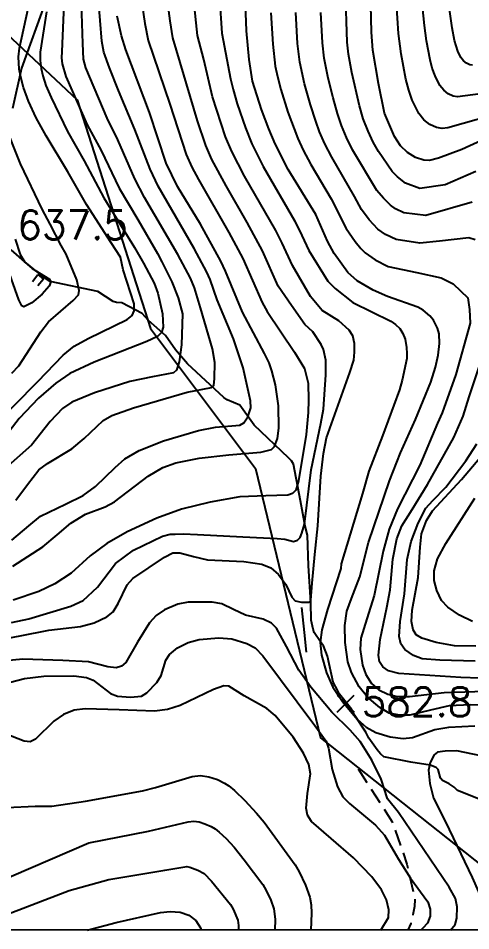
# Model space of a CAD drawing. Extents: x 197794 to 200030, y 561152 to 563931.
# Drawn here: x 198358.2 to 198500.1, y 561152.4 to 561438.2 of the extents above; entities that cross this region are included whole.
import ezdxf

# ---------------------------------------------------------------- set-up
doc = ezdxf.new("R2010")
doc.units = 0
doc.linetypes.add('5M2P5', pattern=[7.5, 5, -2.5])
for name, color, linetype in [('A0023119', 1, '5M2P5'), ('B0014116', 7, '5M2P5'), ('C0325315', 7, 'CONTINUOUS'), ('F0017111', 30, 'CONTINUOUS'), ('F0017114', 7, 'CONTINUOUS'), ('F0027132', 7, 'CONTINUOUS'), ('F0027217', 7, 'CONTINUOUS'), ('F0047224', 7, 'CONTINUOUS'), ('G0018112', 7, 'G0018112'), ('G0037213', 32, 'CONTINUOUS'), ('H0017334', 7, 'CONTINUOUS')]:
    doc.layers.add(name, color=color, linetype=linetype)
doc.styles.add('NGSW', font='romans.shx', dxfattribs={"bigfont": 'ngsw.shx'})
doc.linetypes.add('G0018112', pattern='A,25,0,[131,ltypeshp.shx,S=1.768,R=90,X=1.768,Y=-1.768],-6.75,[133,ltypeshp.shx,S=0.75,R=0,X=0,Y=0],-8.75,0,[131,ltypeshp.shx,S=1.768,R=270,X=-1.768,Y=1.768]', length=40.5)

# ---------------------------------------------------------------- blocks, each defined once
blk = doc.blocks.new('F0027217')
at = {"layer": 'F0027217'}
for p, q in [((-2.652, 2.652), (2.652, -2.652)), ((-2.652, -2.652), (2.652, 2.652))]:
    blk.add_line(p, q, dxfattribs=at)

msp = doc.modelspace()

# ---------------------------------------------------------------- linework, layer by layer
at = {"layer": 'A0023119', "flags": 128}
msp.add_lwpolyline([(198464.838, 561203.052), (198475.483, 561186.536), (198480.097, 561173.272), (198482.586, 561162.198), (198482.438, 561159.992), (198481.938, 561157.364), (198481.322, 561154.704), (198480.362, 561152.597)], dxfattribs=at)
at = {"layer": 'B0014116', "flags": 128}
msp.add_lwpolyline([(198364.344, 561357.895), (198366.163, 561356.469), (198364.256, 561354.242), (198362.603, 561355.654)], close=True, dxfattribs=at)
at = {"layer": 'C0325315', "flags": 128}
msp.add_lwpolyline([(198504.121, 561193.116), (198496.01, 561196.312), (198494.862, 561197.338), (198493.352, 561198.38), (198491.214, 561199.401), (198490.65, 561200.222), (198489.887, 561202.885), (198489.261, 561203.476), (198487.386, 561204.268), (198481.277, 561205.222), (198472.847, 561206.875), (198471.864, 561207.779), (198470.75, 561209.106), (198468.156, 561212.679), (198467.24, 561214.567), (198463.791, 561219.766), (198462.711, 561221.817), (198459.011, 561226.504), (198458.347, 561227.735), (198457.025, 561230.3), (198455.16, 561238.347), (198453.986, 561241.669), (198452.971, 561242.84), (198451.038, 561245.834), (198450.738, 561246.847), (198450.12, 561249.65), (198449.964, 561255.229), (198449.246, 561266.737), (198448.915, 561276.299), (198448.149, 561279.099), (198446.704, 561287.093), (198444.49, 561298.515), (198443.936, 561299.591), (198442.965, 561300.554), (198432.232, 561310.747), (198427.755, 561317.018), (198423.756, 561318.665), (198422.675, 561319.416), (198411.295, 561329.975), (198407.537, 561334.336), (198404.399, 561338.878), (198399.044, 561343.559), (198397.13, 561345.734), (198390.711, 561349.043), (198389.004, 561349.138), (198387.965, 561349.474), (198383.228, 561352.592), (198368.193, 561355.739), (198366.442, 561356.904), (198360.285, 561361.928), (198356.019, 561365.609)], dxfattribs=at)
at = {"layer": 'F0017111'}
for points, elevation in [([(198500.71, 561423.46), (198499.83, 561423.63), (198498.8, 561424.1), (198497.86, 561424.84), (198497.05, 561425.85), (198496.05, 561427.9), (198495.03, 561431.22), (198494.29, 561435.15), (198492.05, 561450.57)], 535), ([(198501.72, 561390.17), (198492.05, 561386.07), (198484.1, 561384.87), (198479.65, 561386.53), (198477.14, 561388.56), (198475.49, 561390.18), (198471.18, 561396.51), (198469.56, 561399.36), (198467.9, 561402.82), (198466.39, 561406.68), (198465.24, 561410.75), (198462.84, 561421.17), (198461.76, 561426.91), (198461.4, 561430.75), (198460.84, 561447.08)], 555), ([(198511.4, 561409.13), (198492.94, 561403.86), (198491.13, 561403.63), (198489.36, 561403.97), (198487.3, 561404.91), (198485.42, 561406.4), (198483.8, 561408.41), (198481.79, 561412.51), (198480.65, 561415.64), (198479.75, 561419.15), (198478.28, 561427.02), (198477.41, 561433.44), (198476.48, 561447.9)], 545), ([(198509.53, 561415.32), (198495.92, 561413.54), (198494.59, 561413.8), (198493.05, 561414.51), (198491.64, 561415.62), (198490.42, 561417.13), (198488.92, 561420.2), (198488.06, 561422.55), (198487.39, 561425.19), (198486.28, 561431.09), (198485.64, 561435.9), (198484.27, 561449.23)], 540), ([(198356.24, 561274.76), (198361.51, 561279.21), (198365.25, 561282.28), (198373.09, 561286.04), (198378.63, 561288.76), (198382.47, 561291.55), (198388.58, 561297.51), (198391.66, 561300.25), (198396.11, 561302.76), (198403.8, 561305.82), (198414.71, 561309.11), (198420.09, 561310.14), (198427.69, 561310.79), (198428.95, 561311.43), (198430.22, 561313.4), (198431.13, 561316.22), (198431.07, 561318.37), (198428.71, 561328.72), (198425.74, 561337.75), (198420.65, 561350.05), (198418.38, 561356.39), (198417.38, 561358.67), (198413.41, 561366.08), (198402.14, 561385.61), (198399.58, 561390.9), (198394.78, 561403.38), (198389.64, 561415.61), (198386.82, 561422.66), (198385.05, 561427.54), (198384.42, 561431.04), (198383.37, 561444.09)], 605), ([(198357.45, 561287.24), (198361.15, 561292.12), (198364.65, 561296.79), (198367.42, 561298.71), (198375.05, 561303.3), (198378.91, 561306.52), (198384.9, 561312.16), (198387.61, 561313.74), (198394.32, 561316.16), (198411.19, 561321.06), (198418.84, 561322.56), (198419.53, 561323.14), (198419.8, 561325.35), (198419.86, 561330.36), (198419.12, 561334.64), (198415.37, 561347.47), (198413.53, 561353.76), (198412.28, 561356.76), (198408.31, 561364.23), (198397.86, 561382.06), (198394.74, 561387.93), (198389.49, 561400.1), (198386.07, 561406.92), (198379.43, 561422.71), (198378.68, 561425.39), (198378.48, 561430.3), (198378.27, 561436.55), (198377.91, 561446.07)], 610), ([(198326.78, 561238.74), (198358.79, 561244.78), (198367.79, 561246.54), (198377.7, 561247.66), (198382.03, 561248.82), (198386.04, 561250.68), (198388.02, 561252.3), (198389.6, 561254.93), (198392.37, 561260.74), (198394.19, 561262.7), (198404.04, 561269.37), (198406.74, 561270.73), (198408.9, 561270.76), (198413.16, 561269.64), (198417.59, 561268.55), (198428.95, 561268.04), (198434.62, 561267.16), (198437.4, 561266.09), (198439.79, 561263.99), (198442.11, 561260.87), (198444.04, 561256.82), (198445.05, 561255.77), (198447.01, 561255.29), (198449.47, 561255.35), (198450, 561255.9), (198450.44, 561261.21), (198451.18, 561270.21), (198452.18, 561279.24), (198453.15, 561294.82), (198453.91, 561301.88), (198454.87, 561306.74), (198462.18, 561327.26), (198463.47, 561331.13), (198463.62, 561333.57), (198463.62, 561336.29), (198463.19, 561338.73), (198462.04, 561340.45), (198458.74, 561343.4), (198453.52, 561346.66), (198449.86, 561351.05), (198444.25, 561360.78), (198441.01, 561367.77), (198438.98, 561371.75), (198429.21, 561388.76), (198425.22, 561396.41), (198423.24, 561401.08), (198419.19, 561413.62), (198416.41, 561425.26), (198414.4, 561432.78), (198413.24, 561443.73)], 585), ([(198372.54, 561442.49), (198371.85, 561427.79), (198371.82, 561425.82), (198372.04, 561423.93), (198373.17, 561419.92), (198379.87, 561404.84), (198384.21, 561396.82), (198389.9, 561384.95), (198395.69, 561375.12), (198401.93, 561364.53), (198403.2, 561361.94), (198406.4, 561355.62), (198408.39, 561350.6), (198409.68, 561345.66), (198409.42, 561335.94), (198408.73, 561330.63), (198407.81, 561327.95), (198406.9, 561327.14), (198400.37, 561325.9), (198393.19, 561324.44), (198382.15, 561320.87), (198375.07, 561317.99), (198372.12, 561315.93), (198368.24, 561311.94), (198362.35, 561304.51), (198354.1, 561297.19)], 615), ([(198356.11, 561248.9), (198361.6, 561250.06), (198374.73, 561254.1), (198378.62, 561255.83), (198383.1, 561260.02), (198388.73, 561267.37), (198394.35, 561271.55), (198403.44, 561276.02), (198405.9, 561276.6), (198407.48, 561276.6), (198409.94, 561276.76), (198414.42, 561276.47), (198428.7, 561275.75), (198439.45, 561275.25), (198441.85, 561274.99), (198444.5, 561274.31), (198445.79, 561274.74), (198446.64, 561275.59), (198447.15, 561276.96), (198448.01, 561279.78), (198450.07, 561296.75), (198453.13, 561311.28), (198453.94, 561315.71), (198454.66, 561326.53), (198454.66, 561331.14), (198453.94, 561334.45), (198453.22, 561336.04), (198450.61, 561339.93), (198448.11, 561342.28), (198443.87, 561348.27), (198439.77, 561354.33), (198434.83, 561365.38), (198430, 561374.27), (198423.39, 561385.71), (198418.95, 561393.99), (198417.04, 561398.33), (198414.47, 561406.06), (198406.7, 561432.01), (198405.82, 561437.38), (198405.14, 561442.96)], 590), ([(198397.05, 561442.18), (198397.89, 561436.57), (198399, 561431.25), (198405.77, 561411.29), (198410.84, 561395.57), (198412.68, 561391.57), (198414.72, 561387.65), (198424.26, 561371.1), (198428.65, 561362.98), (198434.73, 561349.19), (198436.29, 561346.37), (198444.89, 561333.65), (198447.96, 561328.53), (198449.13, 561323.86), (198449.28, 561318.59), (198449.1, 561314.76), (198448.48, 561307.77), (198446.1, 561293.27), (198445.31, 561290.43), (198444.23, 561289.29), (198442.78, 561288.77), (198435.9, 561288.61), (198427.68, 561288.3), (198418.42, 561286.64), (198409.47, 561284.39), (198401.69, 561281.63), (198392.4, 561277.34), (198386.02, 561273.65), (198380.81, 561269.77), (198374.82, 561264.36), (198369.75, 561261.07), (198364.67, 561258.65), (198356.59, 561255.89)], 595), ([(198367.07, 561440.16), (198365.15, 561427.62), (198365.12, 561425), (198365.41, 561422.48), (198365.94, 561420.16), (198366.9, 561417.14), (198368.51, 561413.37), (198373.67, 561402.75), (198378.92, 561393.53), (198385.06, 561381.98), (198394.72, 561366.35), (198397.52, 561361.51), (198400.9, 561355.19), (198402.04, 561352.1), (198403.41, 561345.58), (198403.65, 561341.45), (198403.14, 561339.77), (198401.93, 561338.51), (198398.53, 561336.93), (198382.06, 561330.5), (198374.43, 561326.91), (198369.97, 561323.9), (198364.58, 561319.2), (198358.52, 561312.88), (198354.36, 561307.37)], 620), ([(198437.46, 561439.87), (198438.02, 561430.03), (198438.83, 561423.16), (198439.48, 561419.97), (198440.56, 561415.84), (198442.75, 561408.83), (198445.87, 561400.53), (198447.6, 561396.84), (198449.99, 561392.38), (198456.35, 561381.63), (198461.08, 561372.37), (198463.89, 561368.27), (198465.65, 561366.12), (198467.02, 561364.72), (198470.18, 561362.51), (198474.22, 561360.46), (198483.24, 561358.53), (198490.84, 561356.92), (198494.65, 561355.02), (198499.18, 561350.64), (198499.77, 561346.98), (198499.91, 561342.74), (198495.42, 561326.66), (198491.13, 561314.6), (198489.65, 561311.32), (198484.1, 561298.25), (198477.18, 561284.52), (198474.56, 561278.14), (198472.62, 561271.33), (198469.8, 561257.41), (198467.49, 561250.05), (198465.66, 561244), (198465.49, 561240.53), (198466.15, 561235.62), (198467.21, 561232.68), (198469.04, 561229.86), (198471.3, 561227.85), (198474.1, 561226.45), (198477.06, 561225.76), (198480.86, 561225.79), (198491.77, 561226.97), (198507.875, 561227.565)], 570), ([(198501.53, 561368.83), (198499.51, 561369.4), (198490.29, 561368.36), (198484.15, 561367.78), (198476.7, 561368.88), (198473.34, 561370.51), (198470.96, 561372.17), (198468.3, 561375.04), (198465.89, 561378.31), (198463.7, 561382.41), (198456.51, 561394.71), (198454.37, 561398.84), (198452.71, 561402.58), (198451.5, 561406), (198449.85, 561411.06), (198447.99, 561417.62), (198446.47, 561424.41), (198445.82, 561430.27), (198445.31, 561439.95)], 565), ([(198500.54, 561380.61), (198486.05, 561376.42), (198479.17, 561377.3), (198476.49, 561378.52), (198474.91, 561379.63), (198472.72, 561381.8), (198470.69, 561384.24), (198463.03, 561397.03), (198461.13, 561400.83), (198459.55, 561404.63), (198458.37, 561408.37), (198456.95, 561413.28), (198455.41, 561419.39), (198454.12, 561425.66), (198453.61, 561430.51), (198453.15, 561440.03)], 560), ([(198356.17, 561327.03), (198358.44, 561329.36), (198365.34, 561339.93), (198367.74, 561343.15), (198375.47, 561349.75), (198377.11, 561351.58), (198377.38, 561352.91), (198376.58, 561356.25), (198373.25, 561364.3), (198371.73, 561366.99), (198368.19, 561373.75), (198365.76, 561378.39), (198358.93, 561392.63), (198353.84, 561405.49)], 630), ([(198357.25, 561369), (198358.82, 561364.23), (198360.29, 561361.84), (198362.61, 561359.83), (198368.02, 561356.45), (198368.41, 561355.59), (198367.91, 561354.31), (198365.77, 561351.76), (198362.49, 561349.07), (198360.03, 561347.83), (198359.36, 561348.08), (198358.45, 561349.95), (198354.31, 561361.5)], 635), ([(198502.974, 561231.52), (198497.02, 561231.68), (198477.6, 561232.96), (198474.37, 561233.81), (198472.51, 561235.02), (198471.52, 561236.63), (198471.19, 561238.75), (198471.7, 561243.57), (198473.84, 561253.62), (198474.8, 561259.16), (198475.66, 561268.81), (198476.96, 561275.1), (198478.52, 561279.17), (198481.71, 561284.37), (198486.51, 561292.11), (198494.85, 561306.92), (198497.73, 561313.61), (198499.57, 561319.6), (198505.49, 561337.21)], 565), ([(198501.515, 561236.809), (198490.44, 561237.11), (198484.91, 561237.58), (198482.13, 561238.58), (198479.41, 561240.47), (198478.14, 561242.24), (198477.71, 561244.51), (198477.98, 561249.25), (198479.3, 561257.91), (198480.17, 561268.65), (198481.48, 561274.33), (198483.63, 561280.1), (198486.07, 561284.78), (198488.26, 561287.2), (198492.32, 561291.33), (198498.57, 561299.59), (198501.99, 561304.85)], 560), ([(198501.72, 561241.57), (198495.05, 561241.68), (198489.3, 561242.68), (198484.8, 561243.98), (198483.03, 561245.09), (198482.03, 561246.63), (198481.49, 561249.2), (198481.75, 561252.77), (198483.62, 561263), (198484.25, 561272.49), (198484.65, 561276.73), (198486.24, 561280.86), (198488.09, 561283.88), (198497.18, 561293.69), (198504.07, 561301.89)], 555), ([(198493.814, 561152.595), (198495.2, 561154.34), (198495.79, 561156.34), (198495.88, 561159.88), (198495.28, 561162.5), (198493.34, 561166.09), (198477.51, 561189.4), (198474.06, 561193.75), (198472.06, 561199.85), (198469.09, 561205.84), (198465.41, 561211.7), (198462.26, 561215.26), (198456.52, 561220.86), (198449.97, 561228.66), (198446.2, 561234.04), (198442.3, 561241.44), (198439.22, 561247.19), (198437.6, 561248.76), (198435.05, 561249.97), (198429.48, 561251.22), (198425.74, 561252.96), (198422.08, 561254.82), (198418.99, 561255.32), (198411.53, 561255.34), (198408.29, 561254.71), (198404.1, 561252.94), (198401.43, 561251.18), (198399.42, 561248.86), (198395.61, 561242.74), (198392.01, 561236.44), (198390.61, 561235.26), (198388.91, 561234.78), (198386.27, 561235.04), (198380.31, 561236.59), (198372.25, 561237.04), (198359.69, 561237.46), (198354.19, 561236.93)], 580), ([(198471.877, 561152.598), (198474.34, 561156.56), (198474.42, 561158.95), (198473.68, 561162.06), (198472.15, 561165.17), (198469.06, 561169.25), (198463.38, 561175.19), (198456.37, 561181.31), (198450.22, 561186.59), (198448.92, 561188.56), (198448.55, 561190.81), (198448.96, 561195.43), (198449.85, 561201.59), (198449.38, 561204.42), (198447.72, 561208.03), (198444.39, 561213), (198438.84, 561219.77), (198436.2, 561222.02), (198429.05, 561226.01), (198424.26, 561229), (198422.68, 561229.05), (198419.45, 561227.96), (198409.05, 561222.95), (198404.99, 561221.64), (198400.96, 561221.2), (198389.9, 561221.56), (198379.22, 561221.89), (198375.72, 561221.44), (198372.42, 561220.16), (198369.35, 561218.01), (198363.63, 561212.42), (198361.96, 561211.61), (198360.11, 561211.75), (198353.88, 561214.17)], 570), ([(198354.63, 561191.01), (198363.49, 561191.4), (198368.81, 561191.4), (198379.31, 561192.96), (198397.22, 561196.26), (198401.24, 561197.24), (198412.8, 561200.68), (198415.39, 561200.99), (198417.99, 561200.62), (198420.66, 561199.78), (198422.94, 561198.66), (198424.31, 561197.76), (198426.04, 561196.32), (198429.3, 561193.22), (198432.97, 561189.23), (198435.32, 561186.42), (198445.07, 561173.03), (198446.29, 561170.84), (198448.3, 561166.63), (198449.67, 561162.88), (198450.08, 561160.53), (198450.22, 561157.91), (198450.01, 561152.601)], 565)]:
    msp.add_lwpolyline(points, dxfattribs=dict(at, elevation=elevation))
at = {"layer": 'F0017111', "flags": 128}
for points, elevation in [([(198421.34, 561444.51), (198422.1, 561433.54), (198424.83, 561419.25), (198425.57, 561415.93), (198426.91, 561411.39), (198429.45, 561403.84), (198431.49, 561398.83), (198435.02, 561391.8), (198444.94, 561374.6), (198447.19, 561370.17), (198449.38, 561365.44), (198455.28, 561355.88), (198457.62, 561353.54), (198463.17, 561349.15), (198475.05, 561343.35), (198476.56, 561342.29), (198477.87, 561341.01), (198478.83, 561339.44), (198479.52, 561337.73), (198479.97, 561335.07), (198480.12, 561333.23), (198480.03, 561331.62), (198478.65, 561324.87), (198477.8, 561321.85), (198472.46, 561307.39), (198468.12, 561296.32), (198466.12, 561289.33), (198459.53, 561267.3), (198459.33, 561265.86), (198455.22, 561253.01), (198453.41, 561246.65), (198452.94, 561242.64), (198453.31, 561238.73), (198454.92, 561233.16), (198456.84, 561228.72), (198459.88, 561224.17), (198464.45, 561218.7), (198467.37, 561216.15), (198470.3, 561214.52), (198474.81, 561213.12), (198478.96, 561212.62), (198481.89, 561212.95), (198488.86, 561215.46), (198493.22, 561216.2), (198501.43, 561216.59)], 580), ([(198600.881, 561152.58), (198594.02, 561162.2), (198592.47, 561163.72), (198588.27, 561166.94), (198580.86, 561171.33), (198572.85, 561175.38), (198547.76, 561187.27), (198520.63, 561201.51), (198518.09, 561202.61), (198508.79, 561206.02), (198495.79, 561208.69), (198492.05, 561208.61), (198489.65, 561208.28), (198488.61, 561207.5), (198487.35, 561205.09), (198486.82, 561202.72), (198487.29, 561198.47), (198488.47, 561193.95), (198492.22, 561186.51), (198500.55, 561169.09), (198505.73, 561157.5), (198506.21, 561155.1), (198505.73, 561152.68), (198505.682, 561152.593)], 585), ([(198313.558, 561152.619), (198330.98, 561158.69), (198380.33, 561179.89), (198399.09, 561183.55), (198411.53, 561186.53), (198413.25, 561186.73), (198414.98, 561186.49), (198416.76, 561185.92), (198418.75, 561185.03), (198420.01, 561184.32), (198421.28, 561183.31), (198423.45, 561181.25), (198425.9, 561178.59), (198429.05, 561174.6), (198434.91, 561166.84), (198435.97, 561165.01), (198437.39, 561161.99), (198438.37, 561159.28), (198438.74, 561155.97), (198438.65, 561152.602)], 560), ([(198341.708, 561152.615), (198374.23, 561165), (198386.61, 561168.4), (198404.18, 561171.36), (198411.11, 561172.47), (198411.98, 561172.35), (198414.56, 561171.39), (198416.52, 561170.31), (198418.83, 561167.95), (198424.76, 561160.66), (198425.65, 561159.17), (198427.07, 561155.69), (198427.25, 561154.03), (198427.27, 561152.604)], 555)]:
    msp.add_lwpolyline(points, dxfattribs=dict(at, elevation=elevation))
at = {"layer": 'F0017114', "flags": 128}
for points, elevation in [([(198511.15, 561223.08), (198500.06, 561223.17), (198493.37, 561222.86), (198487.48, 561221.47), (198481, 561219.9), (198477.74, 561219.88), (198474.52, 561220.59), (198471.63, 561222.28), (198467.73, 561225.56), (198465.16, 561228.81), (198462.68, 561233.25), (198461.58, 561236.66), (198460.69, 561242.68), (198460.64, 561248.01), (198461.26, 561252.49), (198462.77, 561256.44), (198465.32, 561263.23), (198468.06, 561273.96), (198474.6, 561293.33), (198478.1, 561302.1), (198482.83, 561312.54), (198487.57, 561324.25), (198489.01, 561328.96), (198489.85, 561332.62), (198490.36, 561336.37), (198490.19, 561339.33), (198489.72, 561341.12), (198488.46, 561343.6), (198487.31, 561345.04), (198485.19, 561346.81), (198483.55, 561347.7), (198473.97, 561351.08), (198469.52, 561353), (198464.52, 561356), (198461.62, 561358.53), (198457.33, 561364.49), (198455.23, 561368.39), (198451.51, 561376.74), (198442.91, 561390.79), (198438.76, 561398.91), (198436.76, 561403.59), (198434.55, 561409.6), (198431.72, 561418.52), (198430.66, 561425.29), (198429.8, 561434.3), (198429.43, 561445.29)], 575), ([(198379.881, 561152.61), (198388.9, 561154.97), (198402.83, 561158.12), (198405.87, 561158.42), (198408.97, 561158.21), (198411.76, 561157.31), (198413.89, 561155.61), (198415.33, 561153.33), (198415.592, 561152.605)], 550)]:
    msp.add_lwpolyline(points, dxfattribs=dict(at, elevation=elevation))
at = {"layer": 'F0017114'}
for points, elevation in [([(198512.18, 561403.92), (198497.36, 561397.1), (198489.98, 561394.32), (198487.23, 561393.68), (198485.43, 561393.74), (198482.81, 561394.53), (198480.29, 561396.11), (198478.1, 561398.25), (198476.24, 561401.13), (198473.08, 561408.5), (198471.14, 561417.74), (198469.4, 561428.16), (198468.98, 561433.81), (198468.69, 561446.57)], 550), ([(198349.55, 561309.51), (198364.32, 561324.37), (198372.31, 561332.64), (198375.8, 561335.45), (198380.2, 561337.92), (198392.38, 561343.81), (198393.94, 561345.1), (198394.61, 561346.55), (198394.57, 561348.77), (198391.15, 561359.44), (198390.25, 561363.36), (198387.32, 561367.88), (198379.59, 561379.81), (198373.74, 561390.14), (198367.01, 561401.35), (198363.89, 561407.05), (198361.41, 561412.23), (198359.88, 561416.46), (198359.01, 561419.79), (198358.54, 561422.28), (198358.28, 561426.09), (198358.62, 561428.83), (198361.34, 561441.25)], 625), ([(198356.56, 561266.57), (198365.97, 561272.66), (198370.42, 561276.35), (198374.73, 561280.04), (198379.29, 561282.85), (198385.49, 561285.13), (198388.44, 561286.76), (198398.97, 561294.75), (198403.59, 561297.49), (198407.63, 561298.96), (198414.97, 561300.4), (198424.27, 561301.41), (198434.33, 561302.27), (198437.59, 561303.15), (198438.62, 561304.05), (198439.47, 561306.55), (198439.89, 561309.8), (198439.81, 561316.78), (198438.9, 561323.36), (198437.78, 561327.75), (198436.9, 561330.23), (198435.47, 561333.19), (198428.55, 561346.11), (198423.23, 561359.02), (198421.71, 561362.14), (198415.33, 561373.74), (198408.19, 561385.49), (198404.63, 561392.81), (198399.41, 561408.64), (198391.95, 561428.29), (198390.65, 561432.69), (198389.27, 561438.84)], 600), ([(198500.62, 561249.28), (198496.62, 561251.22), (198492.96, 561253.7), (198490.95, 561255.86), (198489.44, 561258.93), (198488.61, 561262.12), (198488.66, 561265.14), (198489.73, 561268.85), (198492.27, 561273.72), (198501.43, 561287.84)], 550), ([(198353.36, 561229.63), (198360.15, 561231.42), (198366.23, 561232.09), (198375.65, 561232.2), (198379.61, 561231.76), (198381.68, 561230.88), (198387.18, 561226.73), (198389.39, 561225.86), (198393.45, 561225.52), (198396.85, 561225.88), (198398.53, 561226.86), (198401.68, 561230.11), (198403.02, 561232.31), (198404.47, 561237.17), (198405.7, 561238.96), (198408.17, 561240.98), (198411.51, 561242.72), (198414.95, 561243.59), (198421.15, 561244.13), (198425.16, 561243.77), (198429.9, 561242.38), (198432.54, 561240.98), (198434.87, 561238.51), (198451.24, 561216.72), (198454.77, 561211.77), (198455.51, 561209.58), (198456.62, 561202.85), (198458.38, 561197.48), (198459.98, 561194.38), (198462.1, 561192.22), (198470.27, 561185.41), (198473.07, 561182.33), (198477.47, 561174.79), (198481.26, 561168.86), (198486.62, 561161.42), (198487.44, 561159.19), (198487.38, 561156.94), (198486.57, 561154.81), (198485.05, 561153.2), (198484.446, 561152.596)], 575)]:
    msp.add_lwpolyline(points, dxfattribs=dict(at, elevation=elevation))
at = {"layer": 'F0047224', "flags": 128}
msp.add_lwpolyline([(198447.042, 561253.592), (198447.867, 561245.82), (198448.514, 561239.688)], dxfattribs=at)
at = {"layer": 'G0018112', "flags": 128}
msp.add_lwpolyline([(199461.279, 563927.213), (199463.01, 563922.42), (199464.43, 563905.64), (199454.08, 563861.61), (199430.85, 563841.6), (199485.36, 563642.43), (199445.32, 563409.35), (199493.78, 563361.18), (199496.09, 563333.88), (199484.46, 563310.64), (199466.01, 563266.82), (199450.99, 563230.43), (199426.39, 563137.81), (199445.34, 563105.11), (199458.28, 563076.95), (199475.02, 563048.24), (199470.13, 563031.72), (199383.07, 562930.73), (199354.02, 562882.53), (199306.51, 562848.78), (199213.2, 562818.44), (199111.7, 562766.26), (199065.16, 562764.1), (199014.13, 562773.2), (198992.56, 562764.5), (198956.49, 562754.2), (198923.91, 562676), (198920.88, 562621.5), (198919.24, 562599.48), (198917.53, 562564.34), (198887.37, 562474.37), (198877.65, 562401.09), (198863.4, 562351.39), (198863.66, 562331.17), (198796.84, 562206.57), (198757.46, 562148.89), (198631.8, 562076.1), (198607.39, 562014.49), (198569.43, 561980.18), (198561.77, 561972.71), (198532.71, 561963.81), (198495.67, 561930.76), (198478.35, 561875.54), (198426.07, 561875.47), (198339.46, 561878.77), (198196.2, 561833.1), (198204.78, 561786.29), (198220.44, 561695.73), (198251.07, 561612.46), (198260.25, 561589.13), (198291.6, 561528.15), (198317.99, 561475.15), (198325.63, 561460.53), (198376.66, 561412.62), (198399.7, 561341.07), (198432.58, 561297.12), (198453.03, 561212.77), (198524.09, 561156.54), (198529, 561152.59)], dxfattribs=at)
at = {"layer": 'G0037213', "flags": 128}
msp.add_lwpolyline([(198358.18, 561498.91), (198358.79, 561494.02), (198359.93, 561489.57), (198365.21, 561476.73), (198367.84, 561469.13), (198368.91, 561460.22), (198368.91, 561456.41), (198367.81, 561448.3), (198366.83, 561443.63), (198359.29, 561422.58), (198356.43, 561409.9)], dxfattribs=at)
at = {"layer": 'H0017334', "flags": 128}
msp.add_lwpolyline([(197794.53, 563927.44), (200000, 563927.14), (200000, 561152.39), (197793.79, 561152.69)], close=True, dxfattribs=at)

# ---------------------------------------------------------------- block references
at = {"layer": 'F0027217'}
msp.add_blockref('F0027217', (198460.91, 561223.49, 582.78), dxfattribs=at)

# ---------------------------------------------------------------- texts
at = {"layer": 'F0027132', "style": 'NGSW'}
for s, p in [('637.5', (198357.93, 561368.94)), ('582.8', (198465.91, 561219.59))]:
    msp.add_text(s, height=9, dxfattribs=at).set_placement(p)

doc.saveas('drawing.dxf')
